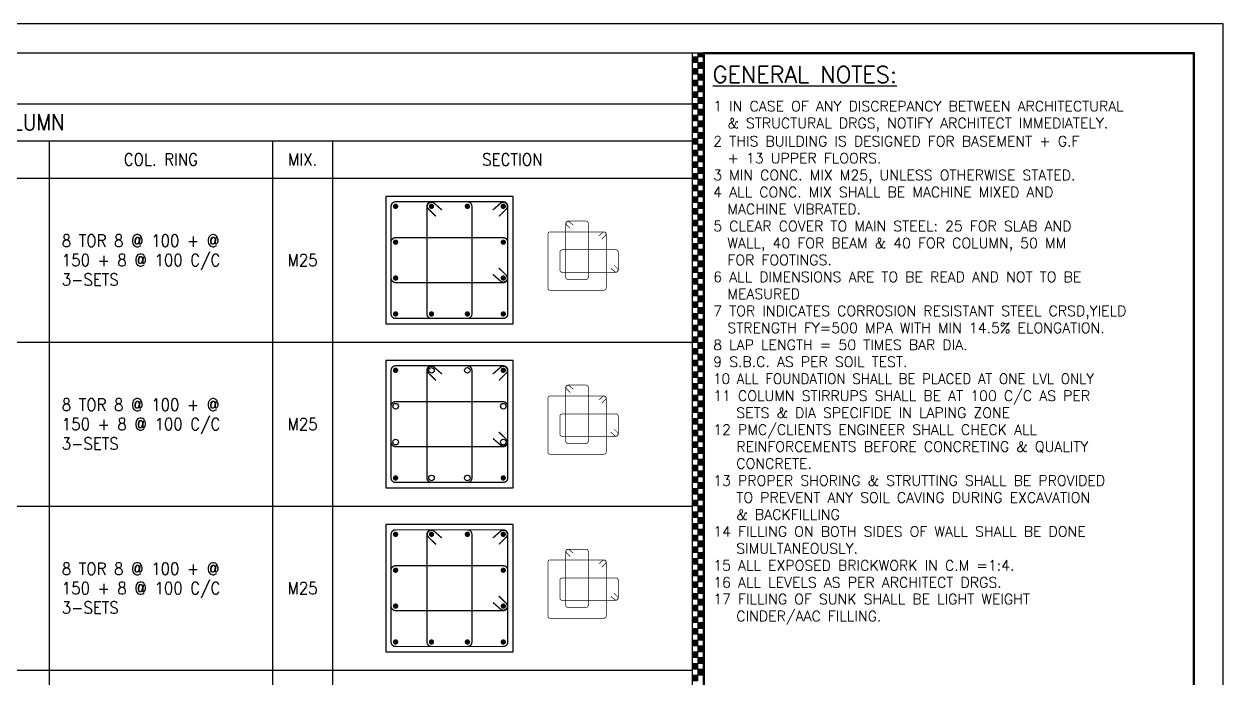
# Model space of a CAD drawing. Extents: x -200722 to 834823, y -494970 to 88783.
# Drawn here: x 399851 to 422456, y -130576 to -118243 of the extents above; entities that cross this region are included whole.
import ezdxf
from ezdxf.enums import TextEntityAlignment as Align

# ---------------------------------------------------------------- set-up
doc = ezdxf.new("R2010")
doc.units = 0
doc.header["$LTSCALE"] = 100
doc.header["$MEASUREMENT"] = 0
doc.layers.get('0').update_dxf_attribs({"linetype": 'CONTINUOUS'})
for name, color, linetype in [('5', 4, 'CONTINUOUS'), ('column', 240, 'CONTINUOUS'), ('COR STEEL TAX', 2, 'CONTINUOUS'), ('STEEL', 6, 'CONTINUOUS'), ('TEXT', 2, 'CONTINUOUS')]:
    doc.layers.add(name, color=color, linetype=linetype)
doc.layers.add('9_PRINT BOUNDARY_NON PRINT', color=32, linetype='CONTINUOUS', plot=False)
doc.layers.add('9_TITLE TEXT', color=7, linetype='CONTINUOUS', lineweight=20)
doc.styles.add('ROMANS', font='romans.shx')
doc.styles.get("Standard").update_dxf_attribs({"font": 'simplex.shx'})

# ---------------------------------------------------------------- blocks, each defined once
blk = doc.blocks.new('TITLE CHAIN')
at = {"layer": '9_TITLE TEXT'}
h = blk.add_hatch(color=256, dxfattribs=at)
h.dxf.hatch_style = 1
h.paths.add_polyline_path([(0, -1.62), (1, -1.62), (1, -0.62), (0, -0.62)])
h = blk.add_hatch(color=256, dxfattribs=at)
h.dxf.hatch_style = 1
h.paths.add_polyline_path([(1, -0.62), (2, -0.62), (2, 0), (1, 0)])
h = blk.add_hatch(color=256, dxfattribs=at)
h.dxf.hatch_style = 1
h.paths.add_polyline_path([(1, -2.62), (2, -2.62), (2, -1.62), (1, -1.62)])
h = blk.add_hatch(color=256, dxfattribs=at)
h.dxf.hatch_style = 1
h.paths.add_polyline_path([(0, -3.62), (1, -3.62), (1, -2.62), (0, -2.62)])
h = blk.add_hatch(color=256, dxfattribs=at)
h.dxf.hatch_style = 1
h.paths.add_polyline_path([(1, -4.62), (2, -4.62), (2, -3.62), (1, -3.62)])
h = blk.add_hatch(color=256, dxfattribs=at)
h.dxf.hatch_style = 1
h.paths.add_polyline_path([(0, -5.62), (1, -5.62), (1, -4.62), (0, -4.62)])
h = blk.add_hatch(color=256, dxfattribs=at)
h.dxf.hatch_style = 1
h.paths.add_polyline_path([(1, -6.62), (2, -6.62), (2, -5.62), (1, -5.62)])
h = blk.add_hatch(color=256, dxfattribs=at)
h.dxf.hatch_style = 1
h.paths.add_polyline_path([(0, -7.62), (1, -7.62), (1, -6.62), (0, -6.62)])
h = blk.add_hatch(color=256, dxfattribs=at)
h.dxf.hatch_style = 1
h.paths.add_polyline_path([(1, -8.62), (2, -8.62), (2, -7.62), (1, -7.62)])
h = blk.add_hatch(color=256, dxfattribs=at)
h.dxf.hatch_style = 1
h.paths.add_polyline_path([(0, -9.62), (1, -9.62), (1, -8.62), (0, -8.62)])
h = blk.add_hatch(color=256, dxfattribs=at)
h.dxf.hatch_style = 1
h.paths.add_polyline_path([(1, -10.62), (2, -10.62), (2, -9.62), (1, -9.62)])
h = blk.add_hatch(color=256, dxfattribs=at)
h.dxf.hatch_style = 1
h.paths.add_polyline_path([(0, -11.62), (1, -11.62), (1, -10.62), (0, -10.62)])
h = blk.add_hatch(color=256, dxfattribs=at)
h.dxf.hatch_style = 1
h.paths.add_polyline_path([(1, -12.62), (2, -12.62), (2, -11.62), (1, -11.62)])
h = blk.add_hatch(color=256, dxfattribs=at)
h.dxf.hatch_style = 1
h.paths.add_polyline_path([(0, -13.62), (1, -13.62), (1, -12.62), (0, -12.62)])
h = blk.add_hatch(color=256, dxfattribs=at)
h.dxf.hatch_style = 1
h.paths.add_polyline_path([(1, -14.62), (2, -14.62), (2, -13.62), (1, -13.62)])
h = blk.add_hatch(color=256, dxfattribs=at)
h.dxf.hatch_style = 1
h.paths.add_polyline_path([(0, -15.62), (1, -15.62), (1, -14.62), (0, -14.62)])
h = blk.add_hatch(color=256, dxfattribs=at)
h.dxf.hatch_style = 1
h.paths.add_polyline_path([(1, -16.62), (2, -16.62), (2, -15.62), (1, -15.62)])
h = blk.add_hatch(color=256, dxfattribs=at)
h.dxf.hatch_style = 1
h.paths.add_polyline_path([(0, -17.62), (1, -17.62), (1, -16.62), (0, -16.62)])
h = blk.add_hatch(color=256, dxfattribs=at)
h.dxf.hatch_style = 1
h.paths.add_polyline_path([(1, -18.62), (2, -18.62), (2, -17.62), (1, -17.62)])
h = blk.add_hatch(color=256, dxfattribs=at)
h.dxf.hatch_style = 1
h.paths.add_polyline_path([(0, -19.62), (1, -19.62), (1, -18.62), (0, -18.62)])
h = blk.add_hatch(color=256, dxfattribs=at)
h.dxf.hatch_style = 1
h.paths.add_polyline_path([(1, -20.62), (2, -20.62), (2, -19.62), (1, -19.62)])
h = blk.add_hatch(color=256, dxfattribs=at)
h.dxf.hatch_style = 1
h.paths.add_polyline_path([(0, -21.62), (1, -21.62), (1, -20.62), (0, -20.62)])
h = blk.add_hatch(color=256, dxfattribs=at)
h.dxf.hatch_style = 1
h.paths.add_polyline_path([(1, -22.62), (2, -22.62), (2, -21.62), (1, -21.62)])
h = blk.add_hatch(color=256, dxfattribs=at)
h.dxf.hatch_style = 1
h.paths.add_polyline_path([(0, -23.62), (1, -23.62), (1, -22.62), (0, -22.62)])
h = blk.add_hatch(color=256, dxfattribs=at)
h.dxf.hatch_style = 1
h.paths.add_polyline_path([(0, -25.62), (1, -25.62), (1, -24.62), (0, -24.62)])
h = blk.add_hatch(color=256, dxfattribs=at)
h.dxf.hatch_style = 1
h.paths.add_polyline_path([(1, -24.62), (2, -24.62), (2, -23.62), (1, -23.62)])
h = blk.add_hatch(color=256, dxfattribs=at)
h.dxf.hatch_style = 1
h.paths.add_polyline_path([(0, -27.62), (1, -27.62), (1, -26.62), (0, -26.62)])
h = blk.add_hatch(color=256, dxfattribs=at)
h.dxf.hatch_style = 1
h.paths.add_polyline_path([(1, -26.62), (2, -26.62), (2, -25.62), (1, -25.62)])
h = blk.add_hatch(color=256, dxfattribs=at)
h.dxf.hatch_style = 1
h.paths.add_polyline_path([(0, -29.62), (1, -29.62), (1, -28.62), (0, -28.62)])
h = blk.add_hatch(color=256, dxfattribs=at)
h.dxf.hatch_style = 1
h.paths.add_polyline_path([(1, -28.62), (2, -28.62), (2, -27.62), (1, -27.62)])
h = blk.add_hatch(color=256, dxfattribs=at)
h.dxf.hatch_style = 1
h.paths.add_polyline_path([(0, -31.62), (1, -31.62), (1, -30.62), (0, -30.62)])
h = blk.add_hatch(color=256, dxfattribs=at)
h.dxf.hatch_style = 1
h.paths.add_polyline_path([(1, -30.62), (2, -30.62), (2, -29.62), (1, -29.62)])
h = blk.add_hatch(color=256, dxfattribs=at)
h.dxf.hatch_style = 1
h.paths.add_polyline_path([(0, -33.62), (1, -33.62), (1, -32.62), (0, -32.62)])
h = blk.add_hatch(color=256, dxfattribs=at)
h.dxf.hatch_style = 1
h.paths.add_polyline_path([(1, -32.62), (2, -32.62), (2, -31.62), (1, -31.62)])
h = blk.add_hatch(color=256, dxfattribs=at)
h.dxf.hatch_style = 1
h.paths.add_polyline_path([(0, -35.62), (1, -35.62), (1, -34.62), (0, -34.62)])
h = blk.add_hatch(color=256, dxfattribs=at)
h.dxf.hatch_style = 1
h.paths.add_polyline_path([(1, -34.62), (2, -34.62), (2, -33.62), (1, -33.62)])
h = blk.add_hatch(color=256, dxfattribs=at)
h.dxf.hatch_style = 1
h.paths.add_polyline_path([(0, -37.62), (1, -37.62), (1, -36.62), (0, -36.62)])
h = blk.add_hatch(color=256, dxfattribs=at)
h.dxf.hatch_style = 1
h.paths.add_polyline_path([(1, -36.62), (2, -36.62), (2, -35.62), (1, -35.62)])
h = blk.add_hatch(color=256, dxfattribs=at)
h.dxf.hatch_style = 1
h.paths.add_polyline_path([(0, -39.62), (1, -39.62), (1, -38.62), (0, -38.62)])
h = blk.add_hatch(color=256, dxfattribs=at)
h.dxf.hatch_style = 1
h.paths.add_polyline_path([(1, -38.62), (2, -38.62), (2, -37.62), (1, -37.62)])
h = blk.add_hatch(color=256, dxfattribs=at)
h.dxf.hatch_style = 1
h.paths.add_polyline_path([(0, -41.62), (1, -41.62), (1, -40.62), (0, -40.62)])
h = blk.add_hatch(color=256, dxfattribs=at)
h.dxf.hatch_style = 1
h.paths.add_polyline_path([(1, -40.62), (2, -40.62), (2, -39.62), (1, -39.62)])
h = blk.add_hatch(color=256, dxfattribs=at)
h.dxf.hatch_style = 1
h.paths.add_polyline_path([(0, -43.62), (1, -43.62), (1, -42.62), (0, -42.62)])
h = blk.add_hatch(color=256, dxfattribs=at)
h.dxf.hatch_style = 1
h.paths.add_polyline_path([(1, -42.62), (2, -42.62), (2, -41.62), (1, -41.62)])
h = blk.add_hatch(color=256, dxfattribs=at)
h.dxf.hatch_style = 1
h.paths.add_polyline_path([(0, -45.62), (1, -45.62), (1, -44.62), (0, -44.62)])
h = blk.add_hatch(color=256, dxfattribs=at)
h.dxf.hatch_style = 1
h.paths.add_polyline_path([(1, -44.62), (2, -44.62), (2, -43.62), (1, -43.62)])
h = blk.add_hatch(color=256, dxfattribs=at)
h.dxf.hatch_style = 1
h.paths.add_polyline_path([(0, -47.62), (1, -47.62), (1, -46.62), (0, -46.62)])
h = blk.add_hatch(color=256, dxfattribs=at)
h.dxf.hatch_style = 1
h.paths.add_polyline_path([(1, -46.62), (2, -46.62), (2, -45.62), (1, -45.62)])
h = blk.add_hatch(color=256, dxfattribs=at)
h.dxf.hatch_style = 1
h.paths.add_polyline_path([(0, -49.62), (1, -49.62), (1, -48.62), (0, -48.62)])
h = blk.add_hatch(color=256, dxfattribs=at)
h.dxf.hatch_style = 1
h.paths.add_polyline_path([(1, -48.62), (2, -48.62), (2, -47.62), (1, -47.62)])
h = blk.add_hatch(color=256, dxfattribs=at)
h.dxf.hatch_style = 1
h.paths.add_polyline_path([(0, -51.62), (1, -51.62), (1, -50.62), (0, -50.62)])
h = blk.add_hatch(color=256, dxfattribs=at)
h.dxf.hatch_style = 1
h.paths.add_polyline_path([(1, -50.62), (2, -50.62), (2, -49.62), (1, -49.62)])
h = blk.add_hatch(color=256, dxfattribs=at)
h.dxf.hatch_style = 1
h.paths.add_polyline_path([(0, -53.62), (1, -53.62), (1, -52.62), (0, -52.62)])
h = blk.add_hatch(color=256, dxfattribs=at)
h.dxf.hatch_style = 1
h.paths.add_polyline_path([(1, -52.62), (2, -52.62), (2, -51.62), (1, -51.62)])
h = blk.add_hatch(color=256, dxfattribs=at)
h.dxf.hatch_style = 1
h.paths.add_polyline_path([(0, -55.62), (1, -55.62), (1, -54.62), (0, -54.62)])
h = blk.add_hatch(color=256, dxfattribs=at)
h.dxf.hatch_style = 1
h.paths.add_polyline_path([(1, -54.62), (2, -54.62), (2, -53.62), (1, -53.62)])
h = blk.add_hatch(color=256, dxfattribs=at)
h.dxf.hatch_style = 1
h.paths.add_polyline_path([(0, -57.62), (1, -57.62), (1, -56.62), (0, -56.62)])
h = blk.add_hatch(color=256, dxfattribs=at)
h.dxf.hatch_style = 1
h.paths.add_polyline_path([(1, -56.62), (2, -56.62), (2, -55.62), (1, -55.62)])
h = blk.add_hatch(color=256, dxfattribs=at)
h.dxf.hatch_style = 1
h.paths.add_polyline_path([(0, -59.62), (1, -59.62), (1, -58.62), (0, -58.62)])
h = blk.add_hatch(color=256, dxfattribs=at)
h.dxf.hatch_style = 1
h.paths.add_polyline_path([(1, -58.62), (2, -58.62), (2, -57.62), (1, -57.62)])
h = blk.add_hatch(color=256, dxfattribs=at)
h.dxf.hatch_style = 1
h.paths.add_polyline_path([(0, -61.62), (1, -61.62), (1, -60.62), (0, -60.62)])
h = blk.add_hatch(color=256, dxfattribs=at)
h.dxf.hatch_style = 1
h.paths.add_polyline_path([(1, -60.62), (2, -60.62), (2, -59.62), (1, -59.62)])
h = blk.add_hatch(color=256, dxfattribs=at)
h.dxf.hatch_style = 1
h.paths.add_polyline_path([(1, -62.62), (2, -62.62), (2, -61.62), (1, -61.62)])
h = blk.add_hatch(color=256, dxfattribs=at)
h.dxf.hatch_style = 1
h.paths.add_polyline_path([(0, -63.62), (1, -63.62), (1, -62.62), (0, -62.62)])
h = blk.add_hatch(color=256, dxfattribs=at)
h.dxf.hatch_style = 1
h.paths.add_polyline_path([(1, -64.62), (2, -64.62), (2, -63.62), (1, -63.62)])
h = blk.add_hatch(color=256, dxfattribs=at)
h.dxf.hatch_style = 1
h.paths.add_polyline_path([(0, -65.62), (1, -65.62), (1, -64.62), (0, -64.62)])
h = blk.add_hatch(color=256, dxfattribs=at)
h.dxf.hatch_style = 1
h.paths.add_polyline_path([(1, -66.62), (2, -66.62), (2, -65.62), (1, -65.62)])
h = blk.add_hatch(color=256, dxfattribs=at)
h.dxf.hatch_style = 1
h.paths.add_polyline_path([(0, -67.62), (1, -67.62), (1, -66.62), (0, -66.62)])
h = blk.add_hatch(color=256, dxfattribs=at)
h.dxf.hatch_style = 1
h.paths.add_polyline_path([(1, -68.62), (2, -68.62), (2, -67.62), (1, -67.62)])
h = blk.add_hatch(color=256, dxfattribs=at)
h.dxf.hatch_style = 1
h.paths.add_polyline_path([(0, -69.62), (1, -69.62), (1, -68.62), (0, -68.62)])
h = blk.add_hatch(color=256, dxfattribs=at)
h.dxf.hatch_style = 1
h.paths.add_polyline_path([(1, -70.62), (2, -70.62), (2, -69.62), (1, -69.62)])
h = blk.add_hatch(color=256, dxfattribs=at)
h.dxf.hatch_style = 1
h.paths.add_polyline_path([(0, -71.62), (1, -71.62), (1, -70.62), (0, -70.62)])
h = blk.add_hatch(color=256, dxfattribs=at)
h.dxf.hatch_style = 1
h.paths.add_polyline_path([(1, -72.62), (2, -72.62), (2, -71.62), (1, -71.62)])
h = blk.add_hatch(color=256, dxfattribs=at)
h.dxf.hatch_style = 1
h.paths.add_polyline_path([(0, -73.62), (1, -73.62), (1, -72.62), (0, -72.62)])
h = blk.add_hatch(color=256, dxfattribs=at)
h.dxf.hatch_style = 1
h.paths.add_polyline_path([(1, -74.62), (2, -74.62), (2, -73.62), (1, -73.62)])
h = blk.add_hatch(color=256, dxfattribs=at)
h.dxf.hatch_style = 1
h.paths.add_polyline_path([(0, -75.62), (1, -75.62), (1, -74.62), (0, -74.62)])
h = blk.add_hatch(color=256, dxfattribs=at)
h.dxf.hatch_style = 1
h.paths.add_polyline_path([(1, -76.62), (2, -76.62), (2, -75.62), (1, -75.62)])
h = blk.add_hatch(color=256, dxfattribs=at)
h.dxf.hatch_style = 1
h.paths.add_polyline_path([(0, -77.62), (1, -77.62), (1, -76.62), (0, -76.62)])
h = blk.add_hatch(color=256, dxfattribs=at)
h.dxf.hatch_style = 1
h.paths.add_polyline_path([(1, -78.62), (2, -78.62), (2, -77.62), (1, -77.62)])
h = blk.add_hatch(color=256, dxfattribs=at)
h.dxf.hatch_style = 1
h.paths.add_polyline_path([(0, -79.62), (1, -79.62), (1, -78.62), (0, -78.62)])
h = blk.add_hatch(color=256, dxfattribs=at)
h.dxf.hatch_style = 1
h.paths.add_polyline_path([(1, -80.62), (2, -80.62), (2, -79.62), (1, -79.62)])
h = blk.add_hatch(color=256, dxfattribs=at)
h.dxf.hatch_style = 1
h.paths.add_polyline_path([(0, -81.62), (1, -81.62), (1, -80.62), (0, -80.62)])
h = blk.add_hatch(color=256, dxfattribs=at)
h.dxf.hatch_style = 1
h.paths.add_polyline_path([(1, -82.62), (2, -82.62), (2, -81.62), (1, -81.62)])
h = blk.add_hatch(color=256, dxfattribs=at)
h.dxf.hatch_style = 1
h.paths.add_polyline_path([(0, -83.62), (1, -83.62), (1, -82.62), (0, -82.62)])
h = blk.add_hatch(color=256, dxfattribs=at)
h.dxf.hatch_style = 1
h.paths.add_polyline_path([(1, -84.62), (2, -84.62), (2, -83.62), (1, -83.62)])
h = blk.add_hatch(color=256, dxfattribs=at)
h.dxf.hatch_style = 1
h.paths.add_polyline_path([(0, -85.62), (1, -85.62), (1, -84.62), (0, -84.62)])
h = blk.add_hatch(color=256, dxfattribs=at)
h.dxf.hatch_style = 1
h.paths.add_polyline_path([(1, -86.62), (2, -86.62), (2, -85.62), (1, -85.62)])
h = blk.add_hatch(color=256, dxfattribs=at)
h.dxf.hatch_style = 1
h.paths.add_polyline_path([(0, -87.62), (1, -87.62), (1, -86.62), (0, -86.62)])
h = blk.add_hatch(color=256, dxfattribs=at)
h.dxf.hatch_style = 1
h.paths.add_polyline_path([(1, -88.62), (2, -88.62), (2, -87.62), (1, -87.62)])
h = blk.add_hatch(color=256, dxfattribs=at)
h.dxf.hatch_style = 1
h.paths.add_polyline_path([(0, -89.62), (1, -89.62), (1, -88.62), (0, -88.62)])
h = blk.add_hatch(color=256, dxfattribs=at)
h.dxf.hatch_style = 1
h.paths.add_polyline_path([(1, -90.62), (2, -90.62), (2, -89.62), (1, -89.62)])
h = blk.add_hatch(color=256, dxfattribs=at)
h.dxf.hatch_style = 1
h.paths.add_polyline_path([(0, -91.62), (1, -91.62), (1, -90.62), (0, -90.62)])
h = blk.add_hatch(color=256, dxfattribs=at)
h.dxf.hatch_style = 1
h.paths.add_polyline_path([(1, -92.62), (2, -92.62), (2, -91.62), (1, -91.62)])
h = blk.add_hatch(color=256, dxfattribs=at)
h.dxf.hatch_style = 1
h.paths.add_polyline_path([(0, -93.62), (1, -93.62), (1, -92.62), (0, -92.62)])
h = blk.add_hatch(color=256, dxfattribs=at)
h.dxf.hatch_style = 1
h.paths.add_polyline_path([(1, -94.62), (2, -94.62), (2, -93.62), (1, -93.62)])
h = blk.add_hatch(color=256, dxfattribs=at)
h.dxf.hatch_style = 1
h.paths.add_polyline_path([(0, -95.62), (1, -95.62), (1, -94.62), (0, -94.62)])
h = blk.add_hatch(color=256, dxfattribs=at)
h.dxf.hatch_style = 1
h.paths.add_polyline_path([(1, -96.62), (2, -96.62), (2, -95.62), (1, -95.62)])
h = blk.add_hatch(color=256, dxfattribs=at)
h.dxf.hatch_style = 1
h.paths.add_polyline_path([(0, -97.62), (1, -97.62), (1, -96.62), (0, -96.62)])
h = blk.add_hatch(color=256, dxfattribs=at)
h.dxf.hatch_style = 1
h.paths.add_polyline_path([(0, -99.62), (1, -99.62), (1, -98.62), (0, -98.62)])
h = blk.add_hatch(color=256, dxfattribs=at)
h.dxf.hatch_style = 1
h.paths.add_polyline_path([(1, -98.62), (2, -98.62), (2, -97.62), (1, -97.62)])
h = blk.add_hatch(color=256, dxfattribs=at)
h.dxf.hatch_style = 1
h.paths.add_polyline_path([(0, -101.62), (1, -101.62), (1, -100.62), (0, -100.62)])
h = blk.add_hatch(color=256, dxfattribs=at)
h.dxf.hatch_style = 1
h.paths.add_polyline_path([(1, -100.62), (2, -100.62), (2, -99.62), (1, -99.62)])
h = blk.add_hatch(color=256, dxfattribs=at)
h.dxf.hatch_style = 1
h.paths.add_polyline_path([(0, -103.62), (1, -103.62), (1, -102.62), (0, -102.62)])
h = blk.add_hatch(color=256, dxfattribs=at)
h.dxf.hatch_style = 1
h.paths.add_polyline_path([(1, -102.62), (2, -102.62), (2, -101.62), (1, -101.62)])
h = blk.add_hatch(color=256, dxfattribs=at)
h.dxf.hatch_style = 1
h.paths.add_polyline_path([(0, -105.62), (1, -105.62), (1, -104.62), (0, -104.62)])
h = blk.add_hatch(color=256, dxfattribs=at)
h.dxf.hatch_style = 1
h.paths.add_polyline_path([(1, -104.62), (2, -104.62), (2, -103.62), (1, -103.62)])
h = blk.add_hatch(color=256, dxfattribs=at)
h.dxf.hatch_style = 1
h.paths.add_polyline_path([(0, -107.62), (1, -107.62), (1, -106.62), (0, -106.62)])
h = blk.add_hatch(color=256, dxfattribs=at)
h.dxf.hatch_style = 1
h.paths.add_polyline_path([(1, -106.62), (2, -106.62), (2, -105.62), (1, -105.62)])
for p, q in [((0, -584), (0, 0)), ((2, -584), (2, 0))]:
    blk.add_line(p, q, dxfattribs=at)
for points in [[(0, -1.62), (1, -1.62), (1, -0.62), (0, -0.62)], [(1, -0.62), (2, -0.62), (2, 0), (1, 0)], [(1, -2.62), (2, -2.62), (2, -1.62), (1, -1.62)], [(0, -3.62), (1, -3.62), (1, -2.62), (0, -2.62)], [(1, -4.62), (2, -4.62), (2, -3.62), (1, -3.62)], [(0, -5.62), (1, -5.62), (1, -4.62), (0, -4.62)], [(1, -6.62), (2, -6.62), (2, -5.62), (1, -5.62)], [(0, -7.62), (1, -7.62), (1, -6.62), (0, -6.62)], [(1, -8.62), (2, -8.62), (2, -7.62), (1, -7.62)], [(0, -9.62), (1, -9.62), (1, -8.62), (0, -8.62)], [(1, -10.62), (2, -10.62), (2, -9.62), (1, -9.62)], [(0, -11.62), (1, -11.62), (1, -10.62), (0, -10.62)], [(1, -12.62), (2, -12.62), (2, -11.62), (1, -11.62)], [(0, -13.62), (1, -13.62), (1, -12.62), (0, -12.62)], [(1, -14.62), (2, -14.62), (2, -13.62), (1, -13.62)], [(0, -15.62), (1, -15.62), (1, -14.62), (0, -14.62)], [(1, -16.62), (2, -16.62), (2, -15.62), (1, -15.62)], [(0, -17.62), (1, -17.62), (1, -16.62), (0, -16.62)], [(1, -18.62), (2, -18.62), (2, -17.62), (1, -17.62)], [(0, -19.62), (1, -19.62), (1, -18.62), (0, -18.62)], [(1, -20.62), (2, -20.62), (2, -19.62), (1, -19.62)], [(0, -21.62), (1, -21.62), (1, -20.62), (0, -20.62)], [(1, -22.62), (2, -22.62), (2, -21.62), (1, -21.62)], [(0, -23.62), (1, -23.62), (1, -22.62), (0, -22.62)], [(0, -25.62), (1, -25.62), (1, -24.62), (0, -24.62)], [(1, -24.62), (2, -24.62), (2, -23.62), (1, -23.62)], [(0, -27.62), (1, -27.62), (1, -26.62), (0, -26.62)], [(1, -26.62), (2, -26.62), (2, -25.62), (1, -25.62)], [(0, -29.62), (1, -29.62), (1, -28.62), (0, -28.62)], [(1, -28.62), (2, -28.62), (2, -27.62), (1, -27.62)], [(0, -31.62), (1, -31.62), (1, -30.62), (0, -30.62)], [(1, -30.62), (2, -30.62), (2, -29.62), (1, -29.62)], [(0, -33.62), (1, -33.62), (1, -32.62), (0, -32.62)], [(1, -32.62), (2, -32.62), (2, -31.62), (1, -31.62)], [(0, -35.62), (1, -35.62), (1, -34.62), (0, -34.62)], [(1, -34.62), (2, -34.62), (2, -33.62), (1, -33.62)], [(0, -37.62), (1, -37.62), (1, -36.62), (0, -36.62)], [(1, -36.62), (2, -36.62), (2, -35.62), (1, -35.62)], [(0, -39.62), (1, -39.62), (1, -38.62), (0, -38.62)], [(1, -38.62), (2, -38.62), (2, -37.62), (1, -37.62)], [(0, -41.62), (1, -41.62), (1, -40.62), (0, -40.62)], [(1, -40.62), (2, -40.62), (2, -39.62), (1, -39.62)], [(0, -43.62), (1, -43.62), (1, -42.62), (0, -42.62)], [(1, -42.62), (2, -42.62), (2, -41.62), (1, -41.62)], [(0, -45.62), (1, -45.62), (1, -44.62), (0, -44.62)], [(1, -44.62), (2, -44.62), (2, -43.62), (1, -43.62)], [(0, -47.62), (1, -47.62), (1, -46.62), (0, -46.62)], [(1, -46.62), (2, -46.62), (2, -45.62), (1, -45.62)], [(0, -49.62), (1, -49.62), (1, -48.62), (0, -48.62)], [(1, -48.62), (2, -48.62), (2, -47.62), (1, -47.62)], [(0, -51.62), (1, -51.62), (1, -50.62), (0, -50.62)], [(1, -50.62), (2, -50.62), (2, -49.62), (1, -49.62)], [(0, -53.62), (1, -53.62), (1, -52.62), (0, -52.62)], [(1, -52.62), (2, -52.62), (2, -51.62), (1, -51.62)], [(0, -55.62), (1, -55.62), (1, -54.62), (0, -54.62)], [(1, -54.62), (2, -54.62), (2, -53.62), (1, -53.62)], [(0, -57.62), (1, -57.62), (1, -56.62), (0, -56.62)], [(1, -56.62), (2, -56.62), (2, -55.62), (1, -55.62)], [(0, -59.62), (1, -59.62), (1, -58.62), (0, -58.62)], [(1, -58.62), (2, -58.62), (2, -57.62), (1, -57.62)], [(0, -61.62), (1, -61.62), (1, -60.62), (0, -60.62)], [(1, -60.62), (2, -60.62), (2, -59.62), (1, -59.62)], [(1, -62.62), (2, -62.62), (2, -61.62), (1, -61.62)], [(0, -63.62), (1, -63.62), (1, -62.62), (0, -62.62)], [(1, -64.62), (2, -64.62), (2, -63.62), (1, -63.62)], [(0, -65.62), (1, -65.62), (1, -64.62), (0, -64.62)], [(1, -66.62), (2, -66.62), (2, -65.62), (1, -65.62)], [(0, -67.62), (1, -67.62), (1, -66.62), (0, -66.62)], [(1, -68.62), (2, -68.62), (2, -67.62), (1, -67.62)], [(0, -69.62), (1, -69.62), (1, -68.62), (0, -68.62)], [(1, -70.62), (2, -70.62), (2, -69.62), (1, -69.62)], [(0, -71.62), (1, -71.62), (1, -70.62), (0, -70.62)], [(1, -72.62), (2, -72.62), (2, -71.62), (1, -71.62)], [(0, -73.62), (1, -73.62), (1, -72.62), (0, -72.62)], [(1, -74.62), (2, -74.62), (2, -73.62), (1, -73.62)], [(0, -75.62), (1, -75.62), (1, -74.62), (0, -74.62)], [(1, -76.62), (2, -76.62), (2, -75.62), (1, -75.62)], [(0, -77.62), (1, -77.62), (1, -76.62), (0, -76.62)], [(1, -78.62), (2, -78.62), (2, -77.62), (1, -77.62)], [(0, -79.62), (1, -79.62), (1, -78.62), (0, -78.62)], [(1, -80.62), (2, -80.62), (2, -79.62), (1, -79.62)], [(0, -81.62), (1, -81.62), (1, -80.62), (0, -80.62)], [(1, -82.62), (2, -82.62), (2, -81.62), (1, -81.62)], [(0, -83.62), (1, -83.62), (1, -82.62), (0, -82.62)], [(1, -84.62), (2, -84.62), (2, -83.62), (1, -83.62)], [(0, -85.62), (1, -85.62), (1, -84.62), (0, -84.62)], [(1, -86.62), (2, -86.62), (2, -85.62), (1, -85.62)], [(0, -87.62), (1, -87.62), (1, -86.62), (0, -86.62)], [(1, -88.62), (2, -88.62), (2, -87.62), (1, -87.62)], [(0, -89.62), (1, -89.62), (1, -88.62), (0, -88.62)], [(1, -90.62), (2, -90.62), (2, -89.62), (1, -89.62)], [(0, -91.62), (1, -91.62), (1, -90.62), (0, -90.62)], [(1, -92.62), (2, -92.62), (2, -91.62), (1, -91.62)], [(0, -93.62), (1, -93.62), (1, -92.62), (0, -92.62)], [(1, -94.62), (2, -94.62), (2, -93.62), (1, -93.62)], [(0, -95.62), (1, -95.62), (1, -94.62), (0, -94.62)], [(1, -96.62), (2, -96.62), (2, -95.62), (1, -95.62)], [(0, -97.62), (1, -97.62), (1, -96.62), (0, -96.62)], [(0, -99.62), (1, -99.62), (1, -98.62), (0, -98.62)], [(1, -98.62), (2, -98.62), (2, -97.62), (1, -97.62)], [(0, -101.62), (1, -101.62), (1, -100.62), (0, -100.62)], [(1, -100.62), (2, -100.62), (2, -99.62), (1, -99.62)], [(0, -103.62), (1, -103.62), (1, -102.62), (0, -102.62)], [(1, -102.62), (2, -102.62), (2, -101.62), (1, -101.62)], [(0, -105.62), (1, -105.62), (1, -104.62), (0, -104.62)], [(1, -104.62), (2, -104.62), (2, -103.62), (1, -103.62)], [(0, -107.62), (1, -107.62), (1, -106.62), (0, -106.62)], [(1, -106.62), (2, -106.62), (2, -105.62), (1, -105.62)]]:
    blk.add_lwpolyline(points, close=True, dxfattribs=at)

msp = doc.modelspace()

# ---------------------------------------------------------------- linework, layer by layer
at = {"color": 18, "true_color": 0x000000}
msp.add_lwpolyline([(330496.4, -183032.7), (421906.4, -183032.7), (421906.4, -118792.7), (330496.4, -118792.7)], close=True, dxfattribs=at)
at = {"layer": '5', "color": 7, "lineweight": -2}
for p, q in [((412446.4, -118792.7), (412446.4, -142800.4)), ((376986.6, -119745.5), (412446.4, -119745.5)), ((395446.1, -120447.5), (412446.4, -120447.5)), ((400327, -120447.5), (400327, -145893.3)), ((400327, -120447.5), (400327, -145893.3)), ((404536.3, -120447.5), (404536.3, -145893.3)), ((404536.3, -120447.5), (404536.3, -145893.3)), ((405669.9, -120447.5), (405669.9, -145893.3)), ((405669.9, -120447.5), (405669.9, -145893.3)), ((376986.6, -121149.5), (412446.4, -121149.5)), ((376986.6, -121149.5), (412446.4, -121149.5)), ((376986.6, -124242.5), (412446.4, -124242.5)), ((376986.6, -124242.5), (412446.4, -124242.5)), ((376986.6, -127335.4), (412446.4, -127335.4)), ((376986.6, -127335.4), (412446.4, -127335.4)), ((376986.6, -130428.4), (412446.4, -130428.4))]:
    msp.add_line(p, q, dxfattribs=at)
at = {"layer": '9_PRINT BOUNDARY_NON PRINT', "color": 18, "true_color": 0x000000}
msp.add_lwpolyline([(329946.4, -183582.7), (422456.4, -183582.7), (422456.4, -118242.7), (329946.4, -118242.7)], close=True, dxfattribs=at)
at = {"layer": '9_TITLE TEXT', "color": 18, "true_color": 0x000000}
msp.add_line((412446.4, -182331.4), (412446.4, -118792.7), dxfattribs=at)
for points in [[(421906.4, -118792.7), (330496.4, -118792.7), (330496.4, -183032.7), (421906.4, -183032.7)], [(412446.4, -118792.7), (376986.6, -118792.7), (376986.6, -145893.3)], [(421906.4, -118792.7), (421906.4, -183032.7)]]:
    msp.add_lwpolyline(points, dxfattribs=at)
at = {"layer": '9_TITLE TEXT', "color": 18, "lineweight": 50, "true_color": 0x000000}
msp.add_lwpolyline([(421906.4, -183032.7), (412666.4, -183032.7), (412666.4, -118792.7), (421906.4, -118792.6)], close=True, dxfattribs=at)
at = {"layer": 'column', "color": 4, "linetype": 'Continuous'}
for points in [[(406671.9, -123896), (409071.9, -123896), (409071.9, -121496), (406671.9, -121496)], [(406671.9, -126988.9), (409071.9, -126988.9), (409071.9, -124588.9), (406671.9, -124588.9)], [(406671.9, -130081.9), (409071.9, -130081.9), (409071.9, -127681.9), (406671.9, -127681.9)]]:
    msp.add_lwpolyline(points, close=True, dxfattribs=at)
at = {"layer": 'STEEL', "color": 18, "true_color": 0x000000, "const_width": 25}
for points in [[(408886.9, -121596), (406856.9, -121596, 0.4142136), (406771.9, -121681), (406771.9, -123711, 0.4142136), (406856.9, -123796), (408886.9, -123796, 0.4142136), (408971.9, -123711), (408971.9, -121681, 0.4142136)], [(408886.9, -124688.9), (406856.9, -124688.9, 0.4142136), (406771.9, -124773.9), (406771.9, -126803.9, 0.4142136), (406856.9, -126888.9), (408886.9, -126888.9, 0.4142136), (408971.9, -126803.9), (408971.9, -124773.9, 0.4142136)], [(408886.9, -127781.9), (406856.9, -127781.9, 0.4142136), (406771.9, -127866.9), (406771.9, -129896.9, 0.4142136), (406856.9, -129981.9), (408886.9, -129981.9, 0.4142136), (408971.9, -129896.9), (408971.9, -127866.9, 0.4142136)]]:
    msp.add_lwpolyline(points, format="xyb", close=True, dxfattribs=at)
at = {"layer": 'STEEL', "color": 140, "const_width": 25}
for points in [[(408210.2, -121596), (407533.5, -121596, 0.4142136), (407448.5, -121681), (407448.5, -123711, 0.4142136), (407533.5, -123796), (408210.2, -123796, 0.4142136), (408295.2, -123711), (408295.2, -121681, 0.4142136)], [(408210.2, -124688.9), (407533.5, -124688.9, 0.4142136), (407448.5, -124773.9), (407448.5, -126803.9, 0.4142136), (407533.5, -126888.9), (408210.2, -126888.9, 0.4142136), (408295.2, -126803.9), (408295.2, -124773.9, 0.4142136)], [(408210.2, -127781.9), (407533.5, -127781.9, 0.4142136), (407448.5, -127866.9), (407448.5, -129896.9, 0.4142136), (407533.5, -129981.9), (408210.2, -129981.9, 0.4142136), (408295.2, -129896.9), (408295.2, -127866.9, 0.4142136)]]:
    msp.add_lwpolyline(points, format="xyb", close=True, dxfattribs=at)
for points in [[(407616.7, -121871.8), (407474.6, -121731.1, -0.9275277), (407584.2, -121622.5), (407729.3, -121749.9)], [(407616.7, -124964.8), (407474.6, -124824.1, -0.9275277), (407584.2, -124715.5), (407729.3, -124842.9)], [(407616.7, -128057.8), (407474.6, -127917.1, -0.9275277), (407584.2, -127808.5), (407729.3, -127935.8)]]:
    msp.add_lwpolyline(points, format="xyb", dxfattribs=at)
at = {"layer": 'STEEL', "color": 18, "true_color": 0x000000, "const_width": 25}
for points in [[(408803.7, -121871.8), (408945.8, -121731.1, 0.9275277), (408836.2, -121622.5), (408691.1, -121749.9)], [(408803.7, -124964.8), (408945.8, -124824.1, 0.9275277), (408836.2, -124715.5), (408691.1, -124842.9)], [(408803.7, -128057.8), (408945.8, -127917.1, 0.9275277), (408836.2, -127808.5), (408691.1, -127935.8)]]:
    msp.add_lwpolyline(points, format="xyb", dxfattribs=at)
at = {"layer": 'STEEL', "color": 18, "ltscale": 0.4, "true_color": 0x000000, "const_width": 50}
for points in [[(406831.9, -121681, 1), (406881.9, -121681, 1)], [(407508.5, -121681, 1), (407558.5, -121681, 1)], [(408185.2, -121681, 1), (408235.2, -121681, 1)], [(408861.9, -121681, 1), (408911.9, -121681, 1)], [(406856.9, -122382.6, 1), (406856.9, -122332.6, 1)], [(408886.9, -122382.6, -1), (408886.9, -122332.6, -1)], [(406856.9, -123059.3, 1), (406856.9, -123009.3, 1)], [(408886.9, -123059.3, -1), (408886.9, -123009.3, -1)], [(406831.9, -123711, 1), (406881.9, -123711, 1)], [(407508.5, -123711, -1), (407558.5, -123711, -1)], [(408185.2, -123711, -1), (408235.2, -123711, -1)], [(408861.9, -123711, 1), (408911.9, -123711, 1)], [(406831.9, -124773.9, 1), (406881.9, -124773.9, 1)], [(408861.9, -124773.9, 1), (408911.9, -124773.9, 1)], [(406831.9, -126803.9, 1), (406881.9, -126803.9, 1)], [(408861.9, -126803.9, 1), (408911.9, -126803.9, 1)], [(406831.9, -127866.9, 1), (406881.9, -127866.9, 1)], [(407508.5, -127866.9, 1), (407558.5, -127866.9, 1)], [(408185.2, -127866.9, 1), (408235.2, -127866.9, 1)], [(408861.9, -127866.9, 1), (408911.9, -127866.9, 1)], [(406856.9, -128568.6, 1), (406856.9, -128518.6, 1)], [(408886.9, -128568.6, -1), (408886.9, -128518.6, -1)], [(406856.9, -129245.3, 1), (406856.9, -129195.3, 1)], [(408886.9, -129245.3, -1), (408886.9, -129195.3, -1)], [(406831.9, -129896.9, 1), (406881.9, -129896.9, 1)], [(407508.5, -129896.9, -1), (407558.5, -129896.9, -1)], [(408185.2, -129896.9, -1), (408235.2, -129896.9, -1)], [(408861.9, -129896.9, 1), (408911.9, -129896.9, 1)]]:
    msp.add_lwpolyline(points, format="xyb", close=True, dxfattribs=at)
at = {"layer": 'STEEL', "color": 8, "const_width": 12.5}
for points in [[(410446.6, -121960.6), (410108.3, -121960.6, 0.4142136), (410065.8, -122003.1), (410065.8, -123018.1, 0.4142136), (410108.3, -123060.6), (410446.6, -123060.6, 0.4142136), (410489.1, -123018.1), (410489.1, -122003.1, 0.4142136)], [(410784.9, -122163.2), (409769.9, -122163.2, 0.4142136), (409727.4, -122205.7), (409727.4, -123220.7, 0.4142136), (409769.9, -123263.2), (410784.9, -123263.2, 0.4142136), (410827.4, -123220.7), (410827.4, -122205.7, 0.4142136)], [(411011.8, -122501.5), (409996.8, -122501.5, 0.4142136), (409954.3, -122544), (409954.3, -122882.3, 0.4142136), (409996.8, -122924.8), (411011.8, -122924.8, 0.4142136), (411054.3, -122882.3), (411054.3, -122544, 0.4142136)], [(410446.6, -125053.6), (410108.3, -125053.6, 0.4142136), (410065.8, -125096.1), (410065.8, -126111.1, 0.4142136), (410108.3, -126153.6), (410446.6, -126153.6, 0.4142136), (410489.1, -126111.1), (410489.1, -125096.1, 0.4142136)], [(410784.9, -125256.2), (409769.9, -125256.2, 0.4142136), (409727.4, -125298.7), (409727.4, -126313.7, 0.4142136), (409769.9, -126356.2), (410784.9, -126356.2, 0.4142136), (410827.4, -126313.7), (410827.4, -125298.7, 0.4142136)], [(411011.8, -125594.5), (409996.8, -125594.5, 0.4142136), (409954.3, -125637), (409954.3, -125975.3, 0.4142136), (409996.8, -126017.8), (411011.8, -126017.8, 0.4142136), (411054.3, -125975.3), (411054.3, -125637, 0.4142136)], [(410446.6, -128146.6), (410108.3, -128146.6, 0.4142136), (410065.8, -128189.1), (410065.8, -129204.1, 0.4142136), (410108.3, -129246.6), (410446.6, -129246.6, 0.4142136), (410489.1, -129204.1), (410489.1, -128189.1, 0.4142136)], [(410784.9, -128349.1), (409769.9, -128349.1, 0.4142136), (409727.4, -128391.6), (409727.4, -129406.6, 0.4142136), (409769.9, -129449.1), (410784.9, -129449.1, 0.4142136), (410827.4, -129406.6), (410827.4, -128391.6, 0.4142136)], [(411011.8, -128687.5), (409996.8, -128687.5, 0.4142136), (409954.3, -128730), (409954.3, -129068.3, 0.4142136), (409996.8, -129110.8), (411011.8, -129110.8, 0.4142136), (411054.3, -129068.3), (411054.3, -128730, 0.4142136)]]:
    msp.add_lwpolyline(points, format="xyb", close=True, dxfattribs=at)
for points in [[(410149.9, -122098.6), (410078.8, -122028.2, -0.9275277), (410133.6, -121973.9), (410206.1, -122037.6)], [(410743.4, -122301.1), (410814.4, -122230.8, 0.9275277), (410759.6, -122176.4), (410687.1, -122240.1)], [(410970.2, -122786.9), (411041.2, -122857.2, -0.9275277), (410986.4, -122911.6), (410913.9, -122847.9)], [(410149.9, -125191.6), (410078.8, -125121.2, -0.9275277), (410133.6, -125066.9), (410206.1, -125130.6)], [(410743.4, -125394.1), (410814.4, -125323.7, 0.9275277), (410759.6, -125269.4), (410687.1, -125333.1)], [(410970.2, -125879.9), (411041.2, -125950.2, -0.9275277), (410986.4, -126004.5), (410913.9, -125940.9)], [(410149.9, -128284.5), (410078.8, -128214.2, -0.9275277), (410133.6, -128159.9), (410206.1, -128223.6)], [(410743.4, -128487.1), (410814.4, -128416.7, 0.9275277), (410759.6, -128362.4), (410687.1, -128426.1)], [(410970.2, -128972.9), (411041.2, -129043.2, -0.9275277), (410986.4, -129097.5), (410913.9, -129033.8)]]:
    msp.add_lwpolyline(points, format="xyb", dxfattribs=at)
at = {"layer": 'STEEL', "color": 3, "const_width": 25}
for points in [[(408886.9, -122272.6), (406856.9, -122272.6, 0.4142136), (406771.9, -122357.6), (406771.9, -123034.3, 0.4142136), (406856.9, -123119.3), (408886.9, -123119.3, 0.4142136), (408971.9, -123034.3), (408971.9, -122357.6, 0.4142136)], [(408886.9, -125365.6), (406856.9, -125365.6, 0.4142136), (406771.9, -125450.6), (406771.9, -126127.3, 0.4142136), (406856.9, -126212.3), (408886.9, -126212.3, 0.4142136), (408971.9, -126127.3), (408971.9, -125450.6, 0.4142136)], [(408886.9, -128458.6), (406856.9, -128458.6, 0.4142136), (406771.9, -128543.6), (406771.9, -129220.3, 0.4142136), (406856.9, -129305.3), (408886.9, -129305.3, 0.4142136), (408971.9, -129220.3), (408971.9, -128543.6, 0.4142136)]]:
    msp.add_lwpolyline(points, format="xyb", close=True, dxfattribs=at)
for points in [[(408803.7, -122843.4), (408945.8, -122984.1, -0.9275277), (408836.2, -123092.7), (408691.1, -122965.4)], [(408803.7, -125936.4), (408945.8, -126077.1, -0.9275277), (408836.2, -126185.7), (408691.1, -126058.4)], [(408803.7, -129029.4), (408945.8, -129170.1, -0.9275277), (408836.2, -129278.7), (408691.1, -129151.4)]]:
    msp.add_lwpolyline(points, format="xyb", dxfattribs=at)
at = {"layer": 'STEEL', "color": 7, "ltscale": 0.4}
for centre in [(407533.5, -124773.9), (408210.2, -124773.9), (406856.9, -125450.6), (408886.9, -125450.6), (406856.9, -126127.3), (408886.9, -126127.3), (407533.5, -126803.9), (408210.2, -126803.9)]:
    msp.add_circle(centre, 52.9, dxfattribs=at)

# ---------------------------------------------------------------- block references
at = {"color": 18, "true_color": 0x000000, "xscale": 110, "yscale": 110, "zscale": 110}
msp.add_blockref('TITLE CHAIN', (412446.4, -118792.7), dxfattribs=at)

# ---------------------------------------------------------------- texts
at = {"layer": 'COR STEEL TAX', "color": 18, "linetype": 'ByBlock', "true_color": 0x000000}
msp.add_text('%%UGENERAL NOTES:', height=309.142, dxfattribs=at).set_placement((412836.8, -119350.2))
at = {"layer": 'TEXT', "color": 18, "linetype": 'ByBlock', "true_color": 0x000000}
for s, height, p in [('1 IN CASE OF ANY DISCREPANCY BETWEEN ARCHITECTURAL', 194.586, (412845.3, -119792.6)), ('  & STRUCTURAL DRGS, NOTIFY ARCHITECT IMMEDIATELY.', 194.586, (412845.3, -120112.6)), ('2 THIS BUILDING IS DESIGNED FOR BASEMENT + G.F', 194.586, (412845.3, -120453.1)), ('  + 13 UPPER FLOORS.', 194.586, (412845.3, -120773.2)), ('3 MIN CONC. MIX M25, UNLESS OTHERWISE STATED.', 194.586, (412845.3, -121093.2)), ('4 ALL CONC. MIX SHALL BE MACHINE MIXED AND', 194.586, (412845.3, -121413.2)), ('  MACHINE VIBRATED.', 194.586, (412845.3, -121733.2)), ('5 CLEAR COVER TO MAIN STEEL: 25 FOR SLAB AND', 194.586, (412845.3, -122053.2)), ('  WALL, 40 FOR BEAM & 40 FOR COLUMN, 50 MM', 194.586, (412845.3, -122373.2)), ('  FOR FOOTINGS.', 194.586, (412845.3, -122693.2)), ('6 ALL DIMENSIONS ARE TO BE READ AND NOT TO BE', 194.586, (412845.3, -123013.2)), ('  MEASURED', 194.59, (412845.3, -123333.2)), ('7 TOR INDICATES CORROSION RESISTANT STEEL CRSD,YIELD ', 194.586, (412845.3, -123653.2)), ('  STRENGTH FY=500 MPA WITH MIN 14.5%%% ELONGATION.', 194.586, (412845.3, -123973.2)), ('8 LAP LENGTH = 50 TIMES BAR DIA.', 194.586, (412845.3, -124293.2)), ('9 S.B.C. AS PER SOIL TEST.', 194.586, (412845.3, -124613.2)), ('11 COLUMN STIRRUPS SHALL BE AT 100 C/C AS PER', 194.586, (412845.3, -125253.2)), ('   SETS & DIA SPECIFIDE IN LAPING ZONE', 194.586, (412845.3, -125573.2)), ('12 PMC/CLIENTS ENGINEER SHALL CHECK ALL', 194.586, (412845.3, -125893.2)), ('   REINFORCEMENTS BEFORE CONCRETING & QUALITY', 194.586, (412845.3, -126213.2)), ('   CONCRETE.', 194.586, (412845.3, -126533.2)), ('13 PROPER SHORING & STRUTTING SHALL BE PROVIDED', 194.586, (412845.3, -126853.2)), ('   TO PREVENT ANY SOIL CAVING DURING EXCAVATION', 194.586, (412845.3, -127173.2)), ('   & BACKFILLING', 194.586, (412845.3, -127493.3)), ('14 FILLING ON BOTH SIDES OF WALL SHALL BE DONE', 194.586, (412845.3, -127813.3)), ('   SIMULTANEOUSLY.', 194.586, (412845.3, -128133.3)), ('15 ALL EXPOSED BRICKWORK IN C.M =1:4.', 194.586, (412845.3, -128453.3)), ('16 ALL LEVELS AS PER ARCHITECT DRGS.', 194.586, (412845.3, -128773.3)), ('17 FILLING OF SUNK SHALL BE LIGHT WEIGHT', 194.586, (412845.3, -129087.8)), ('   CINDER/AAC FILLING.', 194.586, (412845.3, -129407.8))]:
    msp.add_text(s, height=height, dxfattribs=at).set_placement(p, align=Align.MIDDLE_LEFT)
at = {"layer": 'TEXT', "color": 18, "true_color": 0x000000, "style": 'ROMANS', "width": 0.9}
for s, height, p in [('BASEMENT FLOOR COLUMN', 300, (395768.7, -120096.5)), ('8 TOR 8 @ 100 + @', 230, (400563.6, -122330.3)), ('150 + 8 @ 100 C/C', 230, (400563.6, -122696)), ('3-SETS ', 230, (400563.6, -123061.7)), ('8 TOR 8 @ 100 + @', 230, (400563.6, -125423.2)), ('150 + 8 @ 100 C/C', 230, (400563.6, -125788.9)), ('3-SETS ', 230, (400563.6, -126154.7)), ('8 TOR 8 @ 100 + @', 230, (400563.6, -128516.2)), ('150 + 8 @ 100 C/C', 230, (400563.6, -128881.9)), ('3-SETS ', 230, (400563.6, -129247.6))]:
    msp.add_text(s, height=height, dxfattribs=at).set_placement(p, align=Align.MIDDLE_LEFT)
for s, p in [('COL. RING', (402431.7, -120798.5)), ('MIX.', (405103.1, -120798.5)), ('SECTION', (409058.1, -120798.5)), ('M25', (405103.1, -122696)), ('M25', (405103.1, -125788.9)), ('M25', (405103.1, -128881.9))]:
    msp.add_text(s, height=230, dxfattribs=at).set_placement(p, align=Align.MIDDLE)
at = {"layer": 'TEXT', "color": 18, "linetype": 'ByBlock', "true_color": 0x000000, "width": 0.95}
msp.add_text('10 ALL FOUNDATION SHALL BE PLACED AT ONE LVL ONLY', height=194.586, dxfattribs=at).set_placement((412845.3, -124933.2), align=Align.MIDDLE_LEFT)

doc.saveas('drawing.dxf')
